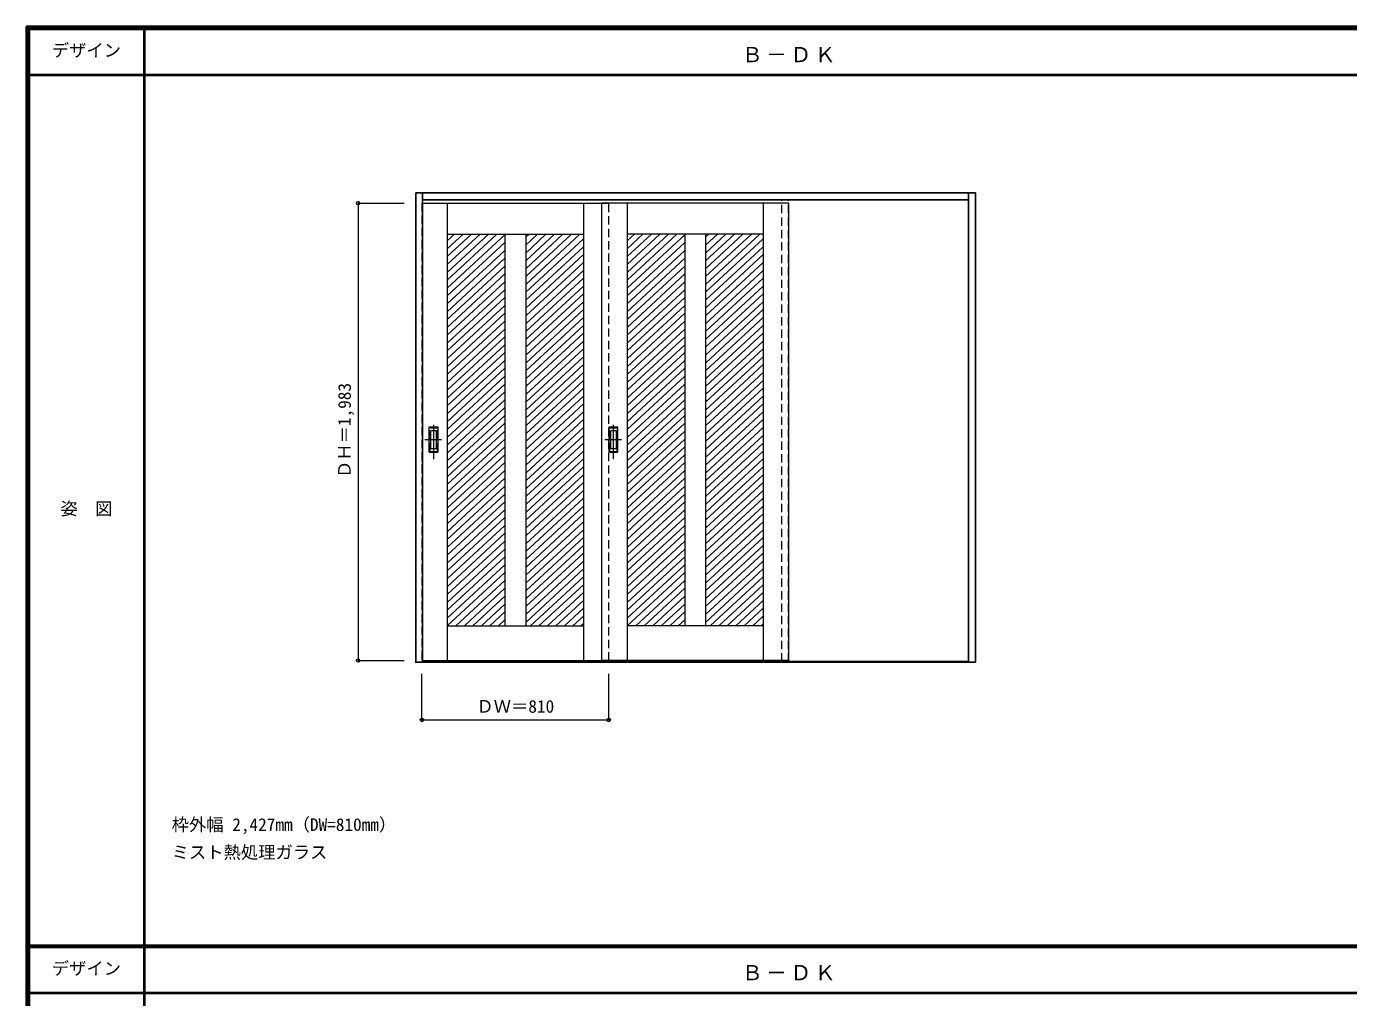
# Model space of a CAD drawing. Units: millimetres, scale not verified. Extents: x -6000 to 5700, y -4307 to 4175.
# Drawn here: x -6000 to -267, y -36 to 4175 of the extents above; entities that cross this region are included whole.
import ezdxf
from ezdxf.enums import TextEntityAlignment as Align

# ---------------------------------------------------------------- set-up
doc = ezdxf.new("R2010")
doc.units = ezdxf.units.MM
doc.header["$LTSCALE"] = 30
doc.header["$PDMODE"] = 32
doc.header["$PDSIZE"] = 15
doc.linetypes.add('CHAIN1', pattern=[8, 5, -1, 1, -1])
doc.linetypes.add('DASHED1', pattern=[1.8, 1.2, -0.6])
for name, color, linetype, lineweight in [('0-2_扉', 7, 'Continuous', 18), ('0-4_枠', 3, 'Continuous', 25), ('0-6_引手', 7, 'Continuous', 18), ('0-A_文字', 7, 'Continuous', 18), ('0-B_寸法', 4, 'Continuous', 9), ('0-C_ハッチ', 4, 'Continuous', 9), ('F-1_枠', 6, 'Continuous', 40), ('F-A_文字', 7, 'Continuous', 18)]:
    doc.layers.add(name, color=color, linetype=linetype, lineweight=lineweight)
doc.styles.add('ＭＳ ゴシック', font='')
doc.styles.get('ＭＳ ゴシック').set_extended_font_data('MS Gothic')

msp = doc.modelspace()

# ---------------------------------------------------------------- linework, layer by layer
at = {"layer": '0-2_扉', "color": 4, "linetype": 'DASHED1', "lineweight": 9}
for p, q in [((-4285, 3409), (-4285, 1426)), ((-4282, 3409), (-4285, 3409)), ((-3475, 1426), (-3475, 3409)), ((-2725, 1421), (-2725, 3423)), ((-2695, 1421), (-2695, 3423)), ((-4282, 1426), (-4285, 1426))]:
    msp.add_line(p, q, dxfattribs=at)
at = {"layer": '0-2_扉'}
for p, q in [((-4282, 3409), (-3475, 3409)), ((-4175, 3409), (-4175, 1426)), ((-3585, 3409), (-3585, 1426)), ((-3505, 3409), (-3475, 3409)), ((-3505, 1426), (-3505, 3409)), ((-2695, 3409), (-3505, 3409)), ((-3395, 3409), (-3395, 1426)), ((-2805, 3409), (-2805, 1426)), ((-2695, 3409), (-2695, 1426)), ((-4175, 3274), (-3585, 3274)), ((-3925, 3274), (-3925, 1576)), ((-3835, 3274), (-3835, 1576)), ((-2805, 3274), (-3395, 3274)), ((-3145, 3274), (-3145, 1576)), ((-3055, 3274), (-3055, 1576)), ((-4175, 1576), (-3585, 1576)), ((-2805, 1576), (-3395, 1576)), ((-4282, 1426), (-3475, 1426)), ((-3505, 1426), (-3475, 1426)), ((-2695, 1426), (-3505, 1426))]:
    msp.add_line(p, q, dxfattribs=at)
at = {"layer": '0-4_枠'}
for p, q in [((-4312, 3453), (-1885, 3453)), ((-4282, 1418), (-4282, 3453)), ((-1915, 1418), (-1915, 3453)), ((-1885, 1418), (-1885, 3453)), ((-4282, 3423), (-1915, 3423)), ((-4282, 1421), (-1915, 1421)), ((-4282, 1418), (-1915, 1418)), ((-1885, 1418), (-1915, 1418))]:
    msp.add_line(p, q, dxfattribs=at)
msp.add_lwpolyline([(-4282, 1418), (-4312, 1418), (-4312, 3453)], dxfattribs=at)
at = {"layer": '0-6_引手', "linetype": 'CHAIN1'}
for p, q in [((-4234, 2298.27), (-4234, 2469.12)), ((-3454, 2298.27), (-3454, 2469.12)), ((-4272.07, 2383.5), (-4199.56, 2383.5)), ((-3492.07, 2383.5), (-3419.56, 2383.5))]:
    msp.add_line(p, q, dxfattribs=at)
at = {"layer": '0-6_引手'}
for p, q in [((-4253, 2438.5), (-4215, 2438.5)), ((-4253, 2328.5), (-4253, 2438.5)), ((-4246.5, 2422.5), (-4221.5, 2422.5)), ((-4246.5, 2344.5), (-4246.5, 2422.5)), ((-4221.5, 2344.5), (-4221.5, 2422.5)), ((-4215, 2328.5), (-4215, 2438.5)), ((-3473, 2438.5), (-3435, 2438.5)), ((-3473, 2328.5), (-3473, 2438.5)), ((-3466.5, 2422.5), (-3441.5, 2422.5)), ((-3466.5, 2344.5), (-3466.5, 2422.5)), ((-3441.5, 2344.5), (-3441.5, 2422.5)), ((-3435, 2328.5), (-3435, 2438.5)), ((-4253, 2328.5), (-4215, 2328.5)), ((-4246.5, 2344.5), (-4221.5, 2344.5)), ((-3473, 2328.5), (-3435, 2328.5)), ((-3466.5, 2344.5), (-3441.5, 2344.5))]:
    msp.add_line(p, q, dxfattribs=at)
at = {"layer": '0-6_引手', "linetype": 'DASHED1'}
for p, q in [((-4218, 2332.5), (-4218, 2434.5)), ((-3438, 2332.5), (-3438, 2434.5)), ((-4250, 2332.5), (-4218, 2332.5)), ((-3470, 2332.5), (-3438, 2332.5))]:
    msp.add_line(p, q, dxfattribs=at)
for points in [[(-4250, 2332.5), (-4250, 2434.5), (-4218, 2434.5)], [(-3470, 2332.5), (-3470, 2434.5), (-3438, 2434.5)]]:
    msp.add_lwpolyline(points, dxfattribs=at)
at = {"layer": '0-B_寸法'}
for p, q in [((-4562, 3409), (-4362, 3409)), ((-4562, 3409), (-4562, 1426)), ((-4562, 1426), (-4362, 1426)), ((-4285, 1168), (-4285, 1368)), ((-3475, 1168), (-3475, 1368)), ((-4285, 1168), (-3475, 1168))]:
    msp.add_line(p, q, dxfattribs=at)
at = {"layer": '0-B_寸法', "color": 7}
for p in [(-4562, 3409), (-4562, 1426), (-4285, 1168), (-3475, 1168)]:
    msp.add_point(p, dxfattribs=at)
at = {"layer": '0-C_ハッチ'}
for p, q in [((-4106.86, 3274), (-4175, 3210.9)), ((-4070.06, 3274), (-4175, 3176.83)), ((-4033.26, 3274), (-4175, 3142.76)), ((-3996.47, 3274), (-4175, 3108.69)), ((-4143.65, 3274), (-4175, 3244.97)), ((-3959.67, 3274), (-4175, 3074.62)), ((-3922.87, 3274), (-4175, 3040.55)), ((-3820.69, 3274), (-3835, 3260.75)), ((-3783.89, 3274), (-3835, 3226.67)), ((-3747.09, 3274), (-3835, 3192.6)), ((-3710.3, 3274), (-3835, 3158.53)), ((-3673.5, 3274), (-3835, 3124.46)), ((-3636.7, 3274), (-3835, 3090.39)), ((-3599.91, 3274), (-3835, 3056.32)), ((-3326.86, 3274), (-3395, 3210.9)), ((-3290.06, 3274), (-3395, 3176.83)), ((-3253.26, 3274), (-3395, 3142.76)), ((-3216.47, 3274), (-3395, 3108.69)), ((-3363.65, 3274), (-3395, 3244.97)), ((-3179.67, 3274), (-3395, 3074.62)), ((-3142.87, 3274), (-3395, 3040.55)), ((-3040.69, 3274), (-3055, 3260.75)), ((-3003.89, 3274), (-3055, 3226.67)), ((-2967.09, 3274), (-3055, 3192.6)), ((-2930.3, 3274), (-3055, 3158.53)), ((-2893.5, 3274), (-3055, 3124.46)), ((-2856.7, 3274), (-3055, 3090.39)), ((-2819.91, 3274), (-3055, 3056.32)), ((-3925, 3237.96), (-4175, 3006.48)), ((-3585, 3253.73), (-3835, 3022.25)), ((-3585, 3219.66), (-3835, 2988.18)), ((-3145, 3237.96), (-3395, 3006.48)), ((-2805, 3253.73), (-3055, 3022.25)), ((-2805, 3219.66), (-3055, 2988.18)), ((-3925, 3203.89), (-4175, 2972.41)), ((-3925, 3169.82), (-4175, 2938.34)), ((-3585, 3185.59), (-3835, 2954.11)), ((-3145, 3203.89), (-3395, 2972.41)), ((-3145, 3169.82), (-3395, 2938.34)), ((-2805, 3185.59), (-3055, 2954.11)), ((-3925, 3135.75), (-4175, 2904.26)), ((-3925, 3101.67), (-4175, 2870.19)), ((-3585, 3151.52), (-3835, 2920.04)), ((-3585, 3117.45), (-3835, 2885.96)), ((-3145, 3135.75), (-3395, 2904.26)), ((-3145, 3101.67), (-3395, 2870.19)), ((-2805, 3151.52), (-3055, 2920.04)), ((-2805, 3117.45), (-3055, 2885.96)), ((-3925, 3067.6), (-4175, 2836.12)), ((-3585, 3083.37), (-3835, 2851.89)), ((-3585, 3049.3), (-3835, 2817.82)), ((-3145, 3067.6), (-3395, 2836.12)), ((-2805, 3083.37), (-3055, 2851.89)), ((-2805, 3049.3), (-3055, 2817.82)), ((-3925, 3033.53), (-4175, 2802.05)), ((-3925, 2999.46), (-4175, 2767.98)), ((-3585, 3015.23), (-3835, 2783.75)), ((-3585, 2981.16), (-3835, 2749.68)), ((-3145, 3033.53), (-3395, 2802.05)), ((-3145, 2999.46), (-3395, 2767.98)), ((-2805, 3015.23), (-3055, 2783.75)), ((-2805, 2981.16), (-3055, 2749.68)), ((-3925, 2965.39), (-4175, 2733.91)), ((-3925, 2931.32), (-4175, 2699.84)), ((-3585, 2947.09), (-3835, 2715.61)), ((-3145, 2965.39), (-3395, 2733.91)), ((-3145, 2931.32), (-3395, 2699.84)), ((-2805, 2947.09), (-3055, 2715.61)), ((-3925, 2897.25), (-4175, 2665.77)), ((-3585, 2913.02), (-3835, 2681.54)), ((-3585, 2878.95), (-3835, 2647.47)), ((-3145, 2897.25), (-3395, 2665.77)), ((-2805, 2913.02), (-3055, 2681.54)), ((-2805, 2878.95), (-3055, 2647.47)), ((-3925, 2863.18), (-4175, 2631.7)), ((-3925, 2829.11), (-4175, 2597.62)), ((-3585, 2844.88), (-3835, 2613.4)), ((-3585, 2810.81), (-3835, 2579.32)), ((-3145, 2863.18), (-3395, 2631.7)), ((-3145, 2829.11), (-3395, 2597.62)), ((-2805, 2844.88), (-3055, 2613.4)), ((-2805, 2810.81), (-3055, 2579.32)), ((-3925, 2795.04), (-4175, 2563.55)), ((-3925, 2760.96), (-4175, 2529.48)), ((-3585, 2776.74), (-3835, 2545.25)), ((-3145, 2795.04), (-3395, 2563.55)), ((-3145, 2760.96), (-3395, 2529.48)), ((-2805, 2776.74), (-3055, 2545.25)), ((-3925, 2726.89), (-4175, 2495.41)), ((-3585, 2742.66), (-3835, 2511.18)), ((-3585, 2708.59), (-3835, 2477.11)), ((-3145, 2726.89), (-3395, 2495.41)), ((-2805, 2742.66), (-3055, 2511.18)), ((-2805, 2708.59), (-3055, 2477.11)), ((-3925, 2692.82), (-4175, 2461.34)), ((-3925, 2658.75), (-4175, 2427.27)), ((-3585, 2674.52), (-3835, 2443.04)), ((-3585, 2640.45), (-3835, 2408.97)), ((-3145, 2692.82), (-3395, 2461.34)), ((-3145, 2658.75), (-3395, 2427.27)), ((-2805, 2674.52), (-3055, 2443.04)), ((-2805, 2640.45), (-3055, 2408.97)), ((-3925, 2624.68), (-4175, 2393.2)), ((-3925, 2590.61), (-4175, 2359.13)), ((-3585, 2606.38), (-3835, 2374.9)), ((-3145, 2624.68), (-3395, 2393.2)), ((-3145, 2590.61), (-3395, 2359.13)), ((-2805, 2606.38), (-3055, 2374.9)), ((-3925, 2556.54), (-4175, 2325.06)), ((-3585, 2572.31), (-3835, 2340.83)), ((-3585, 2538.24), (-3835, 2306.76)), ((-3145, 2556.54), (-3395, 2325.06)), ((-2805, 2572.31), (-3055, 2340.83)), ((-2805, 2538.24), (-3055, 2306.76)), ((-3925, 2522.47), (-4175, 2290.99)), ((-3925, 2488.4), (-4175, 2256.91)), ((-3585, 2504.17), (-3835, 2272.69)), ((-3585, 2470.1), (-3835, 2238.61)), ((-3145, 2522.47), (-3395, 2290.99)), ((-3145, 2488.4), (-3395, 2256.91)), ((-2805, 2504.17), (-3055, 2272.69)), ((-2805, 2470.1), (-3055, 2238.61)), ((-3925, 2454.32), (-4175, 2222.84)), ((-3925, 2420.25), (-4175, 2188.77)), ((-3585, 2436.02), (-3835, 2204.54)), ((-3145, 2454.32), (-3395, 2222.84)), ((-3145, 2420.25), (-3395, 2188.77)), ((-2805, 2436.02), (-3055, 2204.54)), ((-3925, 2386.18), (-4175, 2154.7)), ((-3925, 2352.11), (-4175, 2120.63)), ((-3585, 2401.95), (-3835, 2170.47)), ((-3585, 2367.88), (-3835, 2136.4)), ((-3145, 2386.18), (-3395, 2154.7)), ((-3145, 2352.11), (-3395, 2120.63)), ((-2805, 2401.95), (-3055, 2170.47)), ((-2805, 2367.88), (-3055, 2136.4)), ((-3925, 2318.04), (-4175, 2086.56)), ((-3585, 2333.81), (-3835, 2102.33)), ((-3585, 2299.74), (-3835, 2068.26)), ((-3145, 2318.04), (-3395, 2086.56)), ((-2805, 2333.81), (-3055, 2102.33)), ((-2805, 2299.74), (-3055, 2068.26)), ((-3925, 2283.97), (-4175, 2052.49)), ((-3925, 2249.9), (-4175, 2018.42)), ((-3585, 2265.67), (-3835, 2034.19)), ((-3145, 2283.97), (-3395, 2052.49)), ((-3145, 2249.9), (-3395, 2018.42)), ((-2805, 2265.67), (-3055, 2034.19)), ((-3925, 2215.83), (-4175, 1984.35)), ((-3925, 2181.76), (-4175, 1950.27)), ((-3585, 2231.6), (-3835, 2000.12)), ((-3585, 2197.53), (-3835, 1966.05)), ((-3145, 2215.83), (-3395, 1984.35)), ((-3145, 2181.76), (-3395, 1950.27)), ((-2805, 2231.6), (-3055, 2000.12)), ((-2805, 2197.53), (-3055, 1966.05)), ((-3925, 2147.69), (-4175, 1916.2)), ((-3585, 2163.46), (-3835, 1931.97)), ((-3585, 2129.39), (-3835, 1897.9)), ((-3145, 2147.69), (-3395, 1916.2)), ((-2805, 2163.46), (-3055, 1931.97)), ((-2805, 2129.39), (-3055, 1897.9)), ((-3925, 2113.61), (-4175, 1882.13)), ((-3925, 2079.54), (-4175, 1848.06)), ((-3585, 2095.31), (-3835, 1863.83)), ((-3145, 2113.61), (-3395, 1882.13)), ((-3145, 2079.54), (-3395, 1848.06)), ((-2805, 2095.31), (-3055, 1863.83)), ((-3925, 2045.47), (-4175, 1813.99)), ((-3925, 2011.4), (-4175, 1779.92)), ((-3585, 2061.24), (-3835, 1829.76)), ((-3585, 2027.17), (-3835, 1795.69)), ((-3145, 2045.47), (-3395, 1813.99)), ((-3145, 2011.4), (-3395, 1779.92)), ((-2805, 2061.24), (-3055, 1829.76)), ((-2805, 2027.17), (-3055, 1795.69)), ((-3925, 1977.33), (-4175, 1745.85)), ((-3585, 1993.1), (-3835, 1761.62)), ((-3585, 1959.03), (-3835, 1727.55)), ((-3145, 1977.33), (-3395, 1745.85)), ((-2805, 1993.1), (-3055, 1761.62)), ((-2805, 1959.03), (-3055, 1727.55)), ((-3925, 1943.26), (-4175, 1711.78)), ((-3925, 1909.19), (-4175, 1677.71)), ((-3585, 1924.96), (-3835, 1693.48)), ((-3145, 1943.26), (-3395, 1711.78)), ((-3145, 1909.19), (-3395, 1677.71)), ((-2805, 1924.96), (-3055, 1693.48)), ((-3925, 1875.12), (-4175, 1643.64)), ((-3925, 1841.05), (-4175, 1609.56)), ((-3585, 1890.89), (-3835, 1659.41)), ((-3585, 1856.82), (-3835, 1625.34)), ((-3145, 1875.12), (-3395, 1643.64)), ((-3145, 1841.05), (-3395, 1609.56)), ((-2805, 1890.89), (-3055, 1659.41)), ((-2805, 1856.82), (-3055, 1625.34)), ((-3925, 1806.97), (-4175, 1575.49)), ((-3585, 1822.75), (-3835, 1591.26)), ((-3585, 1788.67), (-3814.69, 1576)), ((-3145, 1806.97), (-3395, 1575.49)), ((-2805, 1822.75), (-3055, 1591.26)), ((-2805, 1788.67), (-3034.69, 1576)), ((-3925, 1772.9), (-4137.66, 1576)), ((-3925, 1738.83), (-4100.86, 1576)), ((-3585, 1754.6), (-3777.89, 1576)), ((-3585, 1720.53), (-3741.1, 1576)), ((-3145, 1772.9), (-3357.66, 1576)), ((-3145, 1738.83), (-3320.86, 1576)), ((-2805, 1754.6), (-2997.89, 1576)), ((-2805, 1720.53), (-2961.1, 1576)), ((-3925, 1704.76), (-4064.06, 1576)), ((-3925, 1670.69), (-4027.27, 1576)), ((-3585, 1686.46), (-3704.3, 1576)), ((-3145, 1704.76), (-3284.06, 1576)), ((-3145, 1670.69), (-3247.27, 1576)), ((-2805, 1686.46), (-2924.3, 1576)), ((-3925, 1636.62), (-3990.47, 1576)), ((-3585, 1652.39), (-3667.5, 1576)), ((-3585, 1618.32), (-3630.7, 1576)), ((-3145, 1636.62), (-3210.47, 1576)), ((-2805, 1652.39), (-2887.5, 1576)), ((-2805, 1618.32), (-2850.71, 1576)), ((-3925, 1602.55), (-3953.67, 1576)), ((-3585, 1584.25), (-3593.91, 1576)), ((-3145, 1602.55), (-3173.67, 1576)), ((-2805, 1584.25), (-2813.91, 1576))]:
    msp.add_line(p, q, dxfattribs=at)
at = {"layer": 'F-1_枠'}
for p, q in [((-6000, 4175), (5700, 4175)), ((-6000, 4175), (-6000, -4205)), ((-6000, 4170), (5700, 4170)), ((-6000, 4165), (5700, 4165)), ((-5995, 4175), (-5995, -4205)), ((-5990, 4175), (-5990, -4205)), ((-5490, 4175), (-5490, -3790)), ((-6000, 3965), (5700, 3965)), ((-6000, 190.5), (5700, 190.5)), ((-6000, 187.5), (5700, 187.5)), ((-6000, 184.5), (5700, 184.5)), ((-6000, -15.5), (5700, -15.5))]:
    msp.add_line(p, q, dxfattribs=at)

# ---------------------------------------------------------------- texts
at = {"layer": '0-A_文字', "style": 'ＭＳ ゴシック'}
for s, p in [('枠外幅 2,427mm（DW=810mm）', (-5370, 670.5)), ('ミスト熱処理ガラス', (-5370, 550.5))]:
    msp.add_text(s, height=54.99, dxfattribs=at).set_placement(p, align=Align.BOTTOM_LEFT)
at = {"layer": '0-A_文字', "char_height": 65.98, "attachment_point": 7, "style": 'ＭＳ ゴシック'}
for insert in [(-2897.5, 4020), (-2897.5, 39.5)]:
    msp.add_mtext('\\T1.17;Ｂ－ＤＫ', dxfattribs=dict(at, insert=insert))
at = {"layer": '0-B_寸法', "color": 7, "style": 'ＭＳ ゴシック'}
msp.add_text('ＤＨ＝1,983', height=54.99, rotation=90, dxfattribs=at).set_placement((-4577, 2217.25), align=Align.BOTTOM_LEFT)
msp.add_text('ＤＷ＝810', height=54.99, dxfattribs=at).set_placement((-4048.75, 1183), align=Align.BOTTOM_LEFT)
at = {"layer": 'F-A_文字', "style": 'ＭＳ ゴシック'}
for s, p in [('デザイン', (-5890, 4027.5)), ('姿\u3000図', (-5852.5, 2040.25)), ('デザイン', (-5890, 47))]:
    msp.add_text(s, height=54.99, dxfattribs=at).set_placement(p, align=Align.BOTTOM_LEFT)

doc.saveas('drawing.dxf')
